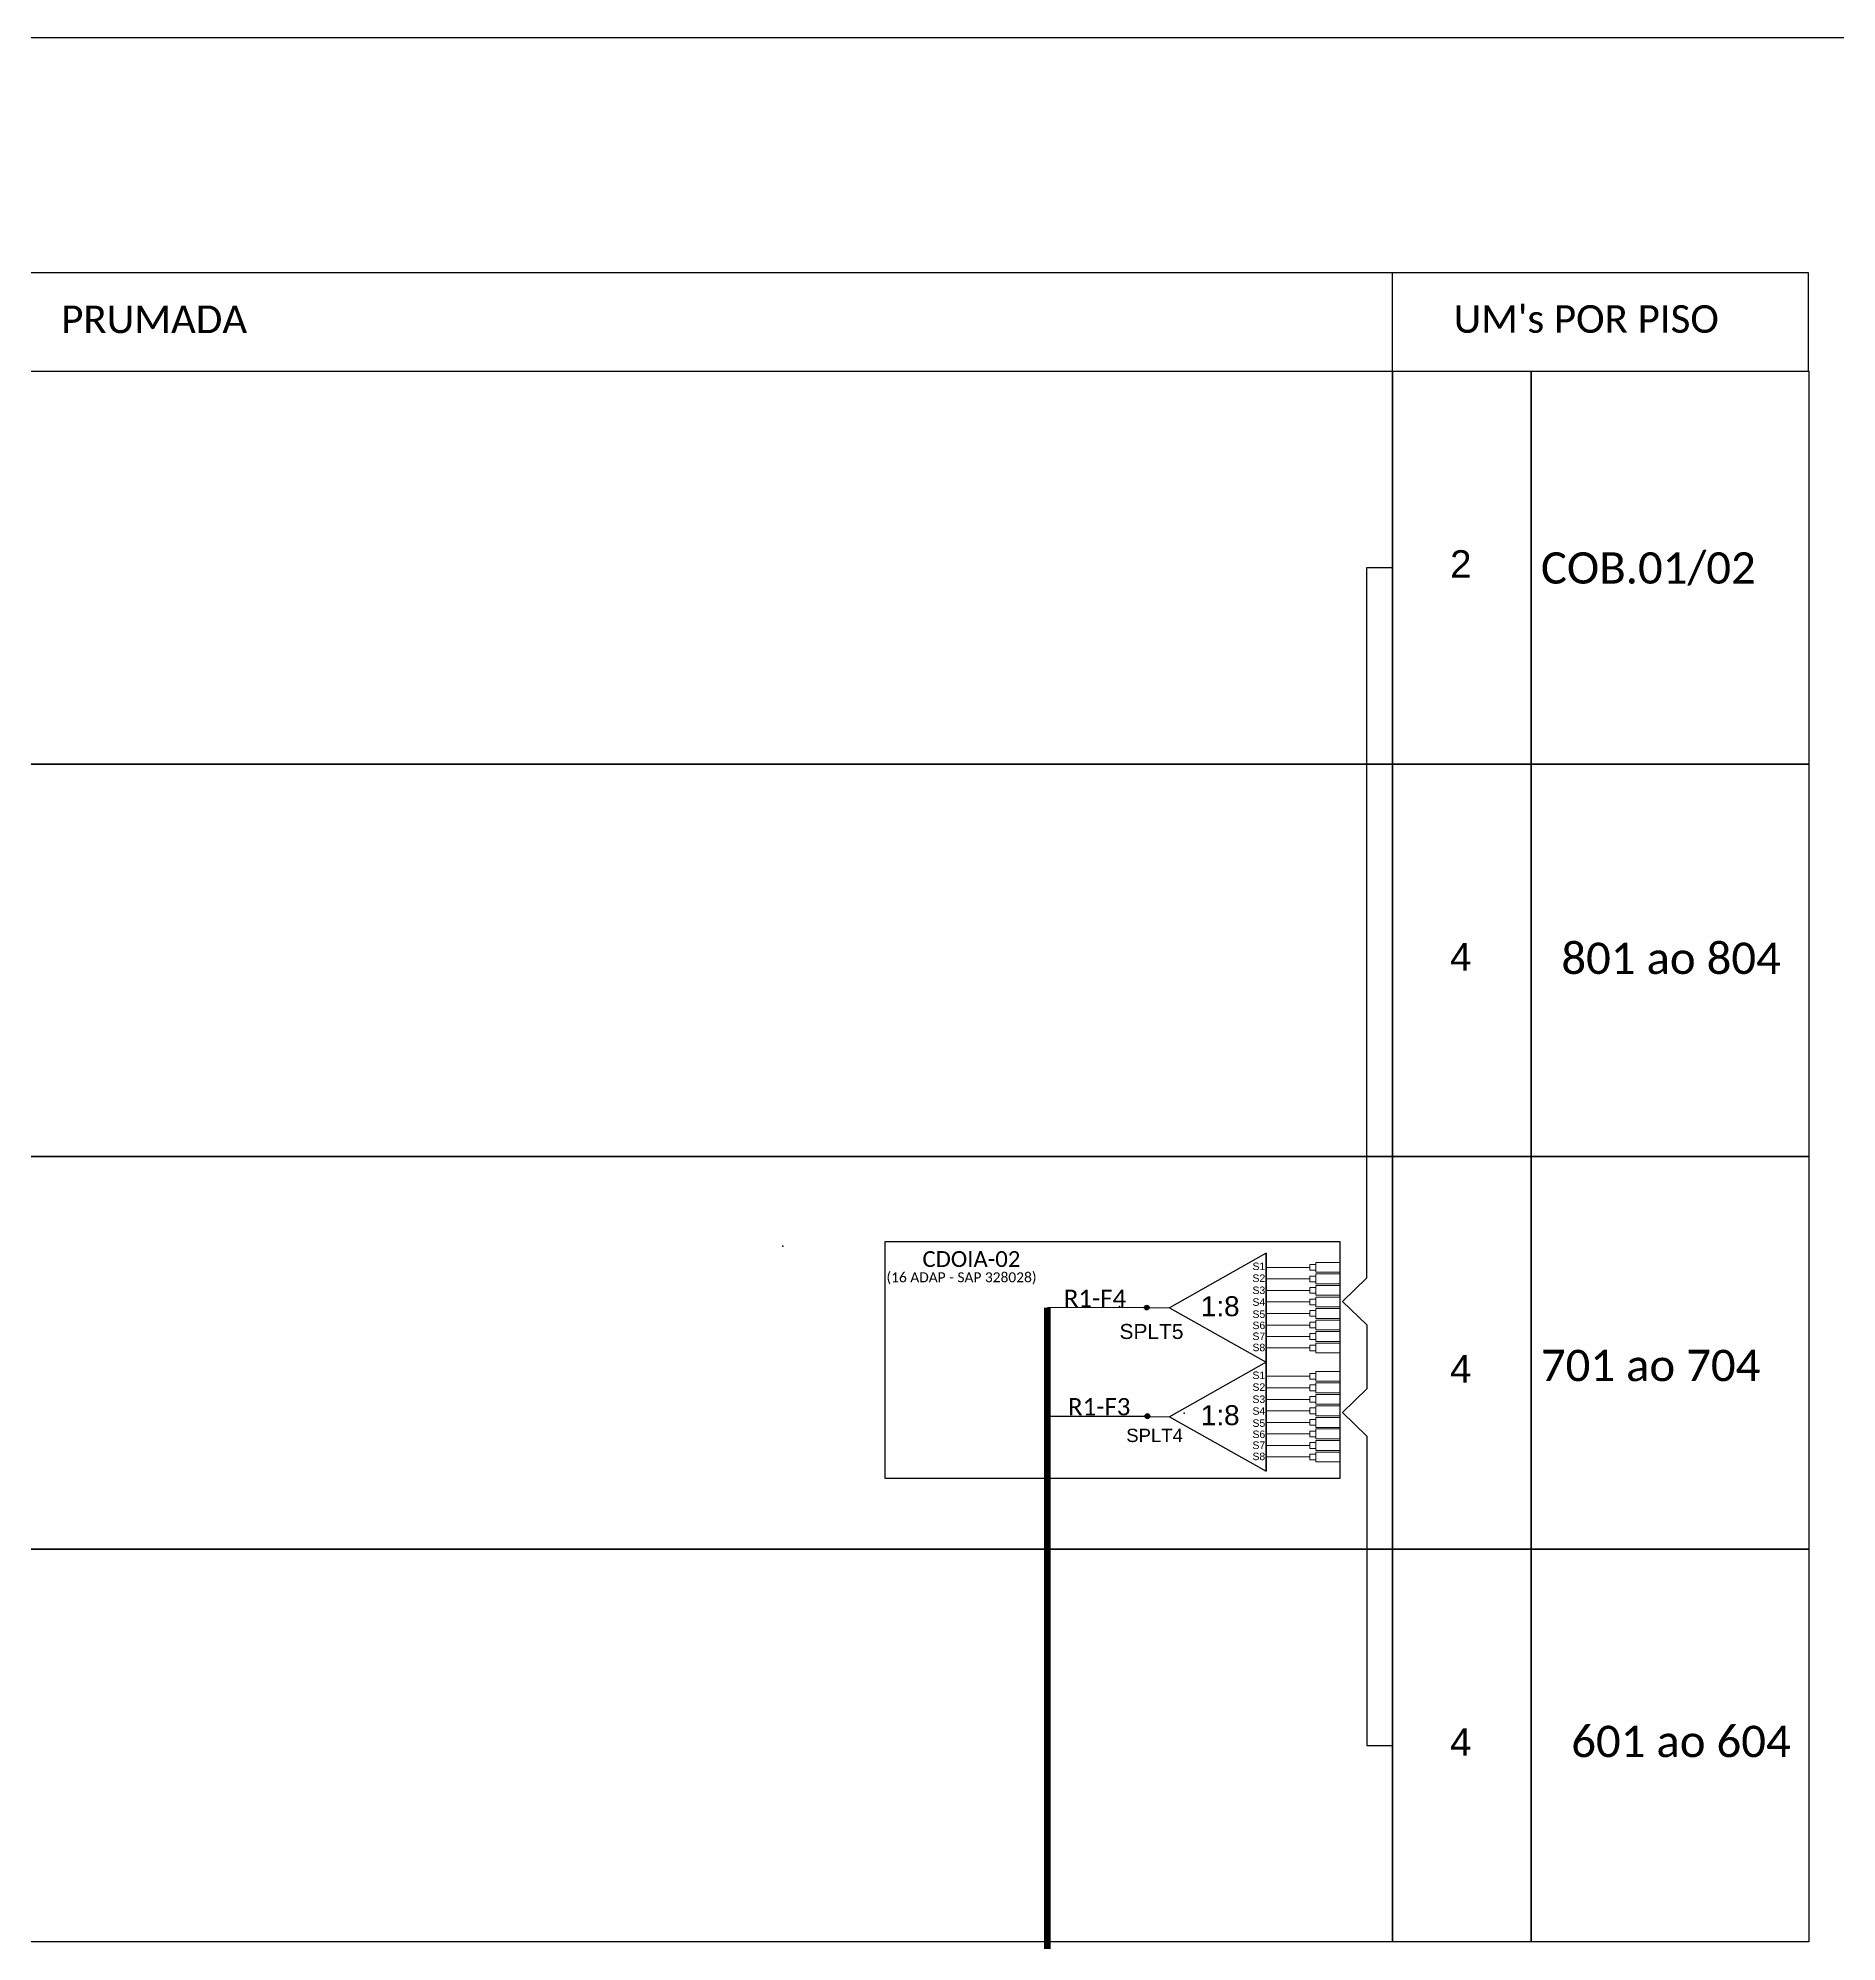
# Model space of a CAD drawing. Header units: metres. Extents: x -369 to 472, y -413 to 181.
# Drawn here: x 309.2 to 412.9, y 71.3 to 181.1 of the extents above; entities that cross this region are included whole.
import ezdxf
from ezdxf.enums import TextEntityAlignment as Align

# ---------------------------------------------------------------- set-up
doc = ezdxf.new("R2010")
doc.units = ezdxf.units.M
doc.styles.add('ARIAL', font='arial.ttf')
doc.styles.add('WMF-Calibri0', font='calibri.ttf')

# ---------------------------------------------------------------- blocks, each defined once
blk = doc.blocks.new('A$C64B91533')
for points in [[(23.15, 0), (314.47, 0), (314.47, 8.22), (23.15, 8.22), (23.15, 8.22), (23.15, 4.11)], [(279.76, 0), (279.76, 8.22)]]:
    blk.add_lwpolyline(points)
at = {"color": 0, "style": 'WMF-Calibri0'}
for s, p in [('PRUMADA', (168.7, 3.18)), ("UM's POR PISO", (284.86, 3.21))]:
    blk.add_text(s, height=2.3, dxfattribs=at).set_placement(p)
blk = doc.blocks.new('SPLT_1-8_SC-APC')
at = {"color": 1}
blk.add_lwpolyline([(-7.37, -2.1), (-17.04, -7.55), (-7.37, -13), (-7.37, -2.1)], dxfattribs=at)
at = {"color": 3, "lineweight": 0}
for points in [[(-2.99, -3.51), (-7.37, -3.51)], [(-2.41, -3.02), (-2.41, -4)], [(-2.41, -3.02), (0, -3.02)], [(-7.37, -4.66), (-2.99, -4.66)], [(-2.41, -4), (0, -4)], [(-2.41, -4.17), (-2.41, -5.16)], [(-2.41, -4.17), (0, -4.17)], [(-2.41, -5.16), (0, -5.16)], [(-2.41, -5.32), (-2.41, -6.31)], [(-2.41, -5.32), (0, -5.32)], [(-7.37, -5.82), (-2.99, -5.82)], [(-7.37, -6.97), (-2.99, -6.97)], [(-2.41, -6.31), (0, -6.31)], [(-2.41, -6.48), (-2.41, -7.46)], [(-2.41, -6.48), (0, -6.48)], [(-2.41, -7.46), (0, -7.46)], [(-7.37, -8.12), (-2.99, -8.12)], [(-7.37, -9.28), (-2.99, -9.28)], [(-2.41, -7.63), (-2.41, -8.62)], [(-2.41, -7.63), (0, -7.63)], [(-2.41, -8.62), (0, -8.62)], [(-2.41, -8.78), (-2.41, -9.77)], [(-2.41, -8.78), (0, -8.78)], [(-7.37, -10.43), (-2.99, -10.43)], [(-2.41, -9.77), (0, -9.77)], [(-2.41, -9.94), (-2.41, -10.92)], [(-2.41, -9.94), (0, -9.94)], [(-2.41, -10.92), (0, -10.92)], [(-2.41, -11.09), (-2.41, -12.08)], [(-2.41, -11.09), (0, -11.09)], [(-7.37, -11.58), (-2.99, -11.58)], [(-2.41, -12.08), (0, -12.08)]]:
    blk.add_lwpolyline(points, dxfattribs=at)
for points in [[(-2.99, -3.22), (-2.41, -3.22), (-2.41, -3.8), (-2.99, -3.8)], [(-2.99, -4.38), (-2.41, -4.38), (-2.41, -4.95), (-2.99, -4.95)], [(-2.99, -5.53), (-2.41, -5.53), (-2.41, -6.1), (-2.99, -6.1)], [(-2.99, -6.68), (-2.41, -6.68), (-2.41, -7.26), (-2.99, -7.26)], [(-2.99, -7.84), (-2.41, -7.84), (-2.41, -8.41), (-2.99, -8.41)], [(-2.99, -8.99), (-2.41, -8.99), (-2.41, -9.56), (-2.99, -9.56)], [(-2.99, -10.14), (-2.41, -10.14), (-2.41, -10.72), (-2.99, -10.72)], [(-2.99, -11.3), (-2.41, -11.3), (-2.41, -11.87), (-2.99, -11.87)]]:
    blk.add_lwpolyline(points, close=True, dxfattribs=at)
at = {"color": 1, "lineweight": 0}
blk.add_lwpolyline([(-17.04, -7.55), (-19.26, -7.55)], dxfattribs=at)
at = {"color": 1, "style": 'ARIAL'}
for s, height, p in [('S1', 0.75, (-8.74, -3.78)), ('S2', 0.75, (-8.74, -4.97)), ('S3', 0.75, (-8.74, -6.18)), ('1:8', 2, (-13.91, -8.4)), ('S4', 0.75, (-8.74, -7.36)), ('S5', 0.75, (-8.74, -8.57)), ('S6', 0.75, (-8.74, -9.69)), ('S7', 0.75, (-8.74, -10.78)), ('S8', 0.75, (-8.74, -11.9))]:
    blk.add_text(s, height=height, dxfattribs=at).set_placement(p)
blk = doc.blocks.new('SPLITTER_')
blk.add_point((0, 0))
at = {"style": 'ARIAL', "flags": 4}
blk.add_attdef('SPLT', (0, -3.26), '', height=1.5, dxfattribs=at)
blk = doc.blocks.new('A$C415C251F')
at = {"color": 3}
blk.add_point((0, 0), dxfattribs=at)
blk = doc.blocks.new('LEG_CDOIA8_C-SPLT_ESQ')
at = {"color": 3, "extrusion": (0, 0, -1), "xscale": -1, "zscale": -1}
blk.add_blockref('A$C415C251F', (0, 0), dxfattribs=at)
at = {"color": 1, "style": 'WMF-Calibri0', "flags": 4}
blk.add_attdef('CDO', (21.44, -2.61), '', height=2, dxfattribs=at)
blk.add_attdef('MODELO', text='', height=1.5, dxfattribs=at).set_placement((22.54, -4.54), align=Align.CENTER)
at = {"style": 'ARIAL', "flags": 4}
blk.add_attdef('SPLITAGEM', text='', height=1.5, dxfattribs=at).set_placement((18.61, -12.59), align=Align.CENTER)

msp = doc.modelspace()

# ---------------------------------------------------------------- hatches: boundary and pattern name
h = msp.add_hatch(color=3)
h.dxf.hatch_style = 1
h.paths.add_polyline_path([(373.27, 107.91, 1), (373, 107.91, 1)])
h = msp.add_hatch(color=3)
h.dxf.hatch_style = 1
h.paths.add_polyline_path([(373.31, 101.65, 1), (373.03, 101.65, 1)])

# ---------------------------------------------------------------- linework, layer by layer
at = {"color": 7}
msp.add_lwpolyline([(-368.73, -412.91), (472.27, -412.91), (472.27, 181.09), (-368.73, 181.09)], close=True, dxfattribs=at)
for points in [[(209.93, 161.88), (387.3, 161.88), (387.3, 139.24), (209.93, 139.24)], [(209.93, 139.24), (387.3, 139.24), (387.3, 116.61), (209.93, 116.61)], [(209.93, 116.61), (387.3, 116.61), (387.3, 93.98), (209.93, 93.98)], [(209.93, 93.98), (387.3, 93.98), (387.3, 71.35), (209.93, 71.35)]]:
    msp.add_lwpolyline(points)
for points in [[(387.3, 161.88), (395.3, 161.88), (395.3, 139.24), (387.3, 139.24)], [(395.3, 161.88), (411.3, 161.88), (411.3, 139.24), (395.3, 139.24)], [(387.3, 139.24), (395.3, 139.24), (395.3, 116.61), (387.3, 116.61)], [(395.3, 139.24), (411.3, 139.24), (411.3, 116.61), (395.3, 116.61)], [(387.3, 116.61), (395.3, 116.61), (395.3, 93.98), (387.3, 93.98)], [(395.3, 116.61), (411.3, 116.61), (411.3, 93.98), (395.3, 93.98)], [(387.3, 93.98), (395.3, 93.98), (395.3, 71.35), (387.3, 71.35)], [(395.3, 93.98), (411.3, 93.98), (411.3, 71.35), (395.3, 71.35)]]:
    msp.add_lwpolyline(points, close=True)
at = {"color": 3}
for points in [[(385.82, 109.62), (385.82, 150.56), (387.3, 150.56)], [(385.82, 109.62), (384.41, 108.26), (385.82, 106.91), (385.82, 103.22)], [(385.82, 103.22), (384.41, 101.86), (385.82, 100.5), (385.82, 96.93)], [(385.82, 96.93), (385.82, 82.66), (387.3, 82.66)]]:
    msp.add_lwpolyline(points, dxfattribs=at)
at = {"color": 1}
msp.add_lwpolyline([(384.26, 98.05), (358.05, 98.05), (358.05, 111.72), (384.26, 111.72)], close=True, dxfattribs=at)
for points in [[(380.02, 111.04), (380.02, 104.76)], [(380.02, 104.76), (380.02, 98.49)]]:
    msp.add_lwpolyline(points, dxfattribs=at)
at = {"color": 5, "const_width": 0.381}
msp.add_lwpolyline([(367.4, 107.9), (367.4, -21.68), (363.97, -21.68)], dxfattribs=at)
at = {"color": 5}
for points in [[(373, 107.91), (367.4, 107.9)], [(373.17, 101.63), (367.4, 101.63)]]:
    msp.add_lwpolyline(points, dxfattribs=at)
at = {"color": 3}
for centre in [(373.13, 107.91), (373.17, 101.65)]:
    msp.add_circle(centre, 0.139, dxfattribs=at)

# ---------------------------------------------------------------- block references
at = {"xscale": 0.6912000000001571, "yscale": 0.6911999999993714, "zscale": 0.6912000000000001}
msp.add_blockref('A$C64B91533', (193.93, 161.88), dxfattribs=at)
at = {"color": 3}
ref = msp.add_blockref('LEG_CDOIA8_C-SPLT_ESQ', (352.14, 111.44), dxfattribs=dict(at, xscale=0.4572287999999999, yscale=0.4572287999999999, zscale=0.4572287999999999))
ref.add_attrib('CDO', 'CDOIA-02', (360.2, 110.25), dxfattribs={"color": 1, "height": 0.914, "style": 'WMF-Calibri0'})
ref.add_attrib('MODELO', '(16 ADAP - SAP 328028)', dxfattribs={"color": 1, "height": 0.5715, "style": 'WMF-Calibri0'}).set_placement((362.45, 109.37), align=Align.CENTER)
at = {"color": 1, "xscale": 0.5760000000001284, "yscale": 0.5760000000001284, "zscale": 0.5760000000001284}
for p in [(384.26, 112.25), (384.26, 105.97)]:
    msp.add_blockref('SPLT_1-8_SC-APC', p, dxfattribs=at)
ref = msp.add_blockref('SPLITTER_', (371.56, 107.97), dxfattribs=dict(xscale=0.5760000000001186, yscale=0.5760000000001186, zscale=0.5760000000001184))
ref.add_attrib('SPLT', 'SPLT5', (371.56, 106.1), dxfattribs={"height": 0.864, "style": 'ARIAL'})
ref = msp.add_blockref('SPLITTER_', (375.28, 101.82), dxfattribs=dict(xscale=-0.5098316190055554, yscale=0.5098316190055554, zscale=0.5098316190055556))
ref.add_attrib('SPLT', 'SPLT4', (371.95, 100.16), dxfattribs={"height": 0.765, "style": 'ARIAL'})

# ---------------------------------------------------------------- texts
at = {"style": 'WMF-Calibri0'}
for s, p in [('COB.01/02', (395.86, 149.64)), ('801 ao 804', (397.04, 127.14)), ('701 ao 704', (395.86, 103.67)), ('601 ao 604', (397.61, 82))]:
    msp.add_text(s, height=1.804, dxfattribs=at).set_placement(p)
at = {"color": 5, "style": 'WMF-Calibri0'}
for s, p in [('R1-F4', (368.35, 107.95)), ('R1-F3', (368.59, 101.7))]:
    msp.add_text(s, height=0.994, dxfattribs=at).set_placement(p)
at = {"style": 'ARIAL', "flags": 12}
for tag, p in [('2', (391.24, 150.77)), ('4', (391.24, 128.13)), ('4', (391.24, 104.38)), ('4', (391.24, 82.87))]:
    msp.add_attdef(tag, text='XX', height=1.59, dxfattribs=at).set_placement(p, align=Align.MIDDLE_CENTER)

doc.saveas('drawing.dxf')
